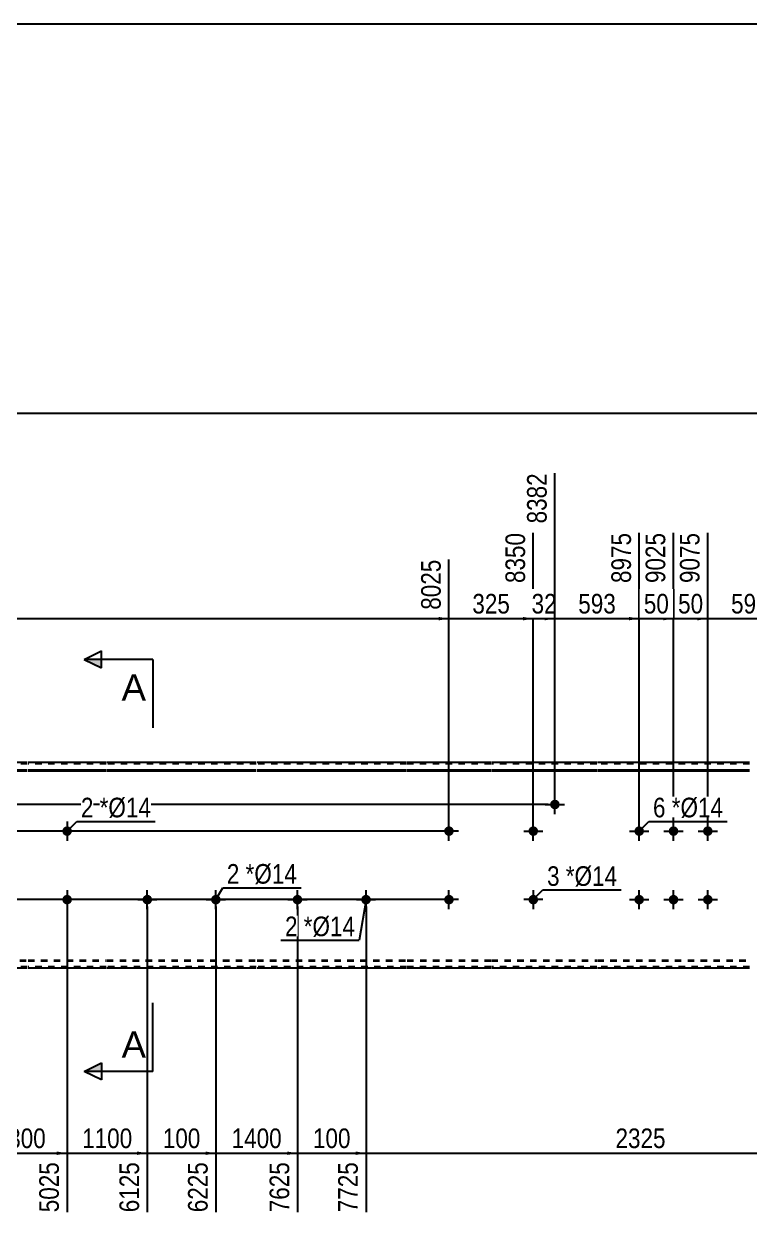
# Model space of a CAD drawing. Header units: millimetres. Extents: x -71 to 331, y -154 to 123.
# Drawn here: x 139.3 to 245.2, y -53 to 122.8 of the extents above; entities that cross this region are included whole.
import ezdxf

# ---------------------------------------------------------------- set-up
doc = ezdxf.new("R2010")
doc.units = ezdxf.units.MM
doc.linetypes.add('DXK_LINE_DOT1', pattern=[1.8814, 0.9407, -0.9407])
doc.styles.add('Arial', font='ARIAL.TTF', dxfattribs={"height": 0.2})
doc.styles.add('Arial Narrow', font='ARIALN.TTF', dxfattribs={"height": 0.2})

# ---------------------------------------------------------------- blocks, each defined once
blk = doc.blocks.new('Unknown-629086074-2209')
at = {"color": 5, "linetype": 'Continuous'}
blk.add_line((331.25, 122.75), (-68.75, 122.75), dxfattribs=at)
blk = doc.blocks.new('Part-629086074-1218 - 1203')
at = {"color": 2, "linetype": 'Continuous'}
for p, q in [((139.78, 15), (117.98, 15)), ((151.28, 15), (139.88, 15)), ((173.18, 15), (151.38, 15)), ((195.08, 15), (173.28, 15)), ((207.38, 15), (195.18, 15)), ((222.83, 15), (207.48, 15)), ((245.12, 15), (222.93, 15)), ((117.98, 13.94), (139.78, 13.94)), ((117.98, 13.81), (139.78, 13.81)), ((139.88, 13.94), (151.28, 13.94)), ((139.88, 13.81), (151.28, 13.81)), ((151.38, 13.94), (173.18, 13.94)), ((151.38, 13.81), (173.18, 13.81)), ((173.28, 13.94), (195.08, 13.94)), ((173.28, 13.81), (195.08, 13.81)), ((195.18, 13.94), (207.38, 13.94)), ((195.18, 13.81), (207.38, 13.81)), ((207.48, 13.94), (222.83, 13.94)), ((207.48, 13.81), (222.83, 13.81)), ((222.93, 13.94), (245.12, 13.94)), ((222.93, 13.81), (245.12, 13.81)), ((139.78, -15), (117.98, -15)), ((151.28, -15), (139.88, -15)), ((173.18, -15), (151.38, -15)), ((195.08, -15), (173.28, -15)), ((207.38, -15), (195.18, -15)), ((222.83, -15), (207.48, -15)), ((245.12, -15), (222.93, -15))]:
    blk.add_line(p, q, dxfattribs=at)
at = {"color": 7, "linetype": 'DXK_LINE_DOT1'}
for p, q in [((139.78, 14.82), (117.98, 14.82)), ((151.28, 14.82), (139.88, 14.82)), ((173.18, 14.82), (151.38, 14.82)), ((195.08, 14.82), (173.28, 14.82)), ((207.38, 14.82), (195.18, 14.82)), ((222.83, 14.82), (207.48, 14.82)), ((245.12, 14.82), (222.93, 14.82)), ((117.98, -13.81), (139.78, -13.81)), ((117.98, -13.94), (139.78, -13.94)), ((139.88, -13.81), (151.28, -13.81)), ((139.88, -13.94), (151.28, -13.94)), ((151.38, -13.81), (173.18, -13.81)), ((151.38, -13.94), (173.18, -13.94)), ((173.28, -13.81), (195.08, -13.81)), ((173.28, -13.94), (195.08, -13.94)), ((195.18, -13.81), (207.38, -13.81)), ((195.18, -13.94), (207.38, -13.94)), ((207.48, -13.81), (222.83, -13.81)), ((207.48, -13.94), (222.83, -13.94)), ((222.93, -13.81), (245.12, -13.81)), ((222.93, -13.94), (245.12, -13.94)), ((139.78, -14.82), (117.98, -14.82)), ((151.28, -14.82), (139.88, -14.82)), ((173.18, -14.82), (151.38, -14.82)), ((195.08, -14.82), (173.28, -14.82)), ((207.38, -14.82), (195.18, -14.82)), ((222.83, -14.82), (207.48, -14.82)), ((245.12, -14.82), (222.93, -14.82))]:
    blk.add_line(p, q, dxfattribs=at)
blk = doc.blocks.new('Bolt-629086074-1224 - 1203')
at = {"linetype": 'Continuous'}
for points in [[(228.33, 5, -1), (229.73, 5, -1)], [(233.33, 5, -1), (234.73, 5, -1)], [(238.33, 5, -1), (239.73, 5, -1)], [(228.33, -5, -1), (229.73, -5, -1)], [(233.33, -5, -1), (234.73, -5, -1)], [(238.33, -5, -1), (239.73, -5, -1)]]:
    blk.add_hatch(color=3, dxfattribs=at).paths.add_polyline_path(points)
at = {"color": 3, "linetype": 'Continuous'}
for p, q in [((229.03, 3.6), (229.03, 6.4)), ((234.03, 3.6), (234.03, 6.4)), ((239.03, 3.6), (239.03, 6.4)), ((227.63, 5), (230.43, 5)), ((232.63, 5), (235.43, 5)), ((237.63, 5), (240.43, 5)), ((227.63, -5), (230.43, -5)), ((229.03, -6.4), (229.03, -3.6)), ((232.63, -5), (235.43, -5)), ((234.03, -6.4), (234.03, -3.6)), ((237.63, -5), (240.43, -5)), ((239.03, -6.4), (239.03, -3.6))]:
    blk.add_line(p, q, dxfattribs=at)
blk = doc.blocks.new('Bolt-629086074-1225 - 1203')
at = {"linetype": 'Continuous'}
blk.add_hatch(color=3, dxfattribs=at).paths.add_polyline_path([(216.03, 8.88, -1), (217.43, 8.88, -1)])
at = {"color": 3, "linetype": 'Continuous'}
for p, q in [((215.33, 8.88), (218.13, 8.88)), ((216.73, 7.48), (216.73, 10.28))]:
    blk.add_line(p, q, dxfattribs=at)
blk = doc.blocks.new('Bolt-629086074-1227 - 1203')
at = {"linetype": 'Continuous'}
blk.add_hatch(color=3, dxfattribs=at).paths.add_polyline_path([(214.28, -5, -1), (212.88, -5, -1)])
at = {"color": 3, "linetype": 'Continuous'}
for p, q in [((214.98, -5), (212.18, -5)), ((213.58, -3.6), (213.58, -6.4))]:
    blk.add_line(p, q, dxfattribs=at)
blk = doc.blocks.new('Bolt-629086074-1228 - 1203')
at = {"linetype": 'Continuous'}
blk.add_hatch(color=3, dxfattribs=at).paths.add_polyline_path([(212.88, 5, -1), (214.28, 5, -1)])
at = {"color": 3, "linetype": 'Continuous'}
for p, q in [((213.58, 3.6), (213.58, 6.4)), ((212.18, 5), (214.98, 5))]:
    blk.add_line(p, q, dxfattribs=at)
blk = doc.blocks.new('Bolt-629086074-1229 - 1203')
at = {"linetype": 'Continuous'}
for points in [[(146.28, 5, -1), (144.88, 5, -1)], [(146.28, -5, -1), (144.88, -5, -1)]]:
    blk.add_hatch(color=3, dxfattribs=at).paths.add_polyline_path(points)
at = {"color": 3, "linetype": 'Continuous'}
for p, q in [((145.58, 6.4), (145.58, 3.6)), ((146.98, 5), (144.18, 5)), ((146.98, -5), (144.18, -5)), ((145.58, -3.6), (145.58, -6.4))]:
    blk.add_line(p, q, dxfattribs=at)
blk = doc.blocks.new('Bolt-629086074-1230 - 1203')
at = {"linetype": 'Continuous'}
for points in [[(179.18, -4.3, -1), (179.18, -5.7, -1)], [(189.18, -4.3, -1), (189.18, -5.7, -1)]]:
    blk.add_hatch(color=3, dxfattribs=at).paths.add_polyline_path(points)
at = {"color": 3, "linetype": 'Continuous'}
for p, q in [((177.78, -5), (180.58, -5)), ((179.18, -6.4), (179.18, -3.6)), ((187.78, -5), (190.58, -5)), ((189.18, -6.4), (189.18, -3.6))]:
    blk.add_line(p, q, dxfattribs=at)
blk = doc.blocks.new('Bolt-629086074-1231 - 1203')
at = {"linetype": 'Continuous'}
for points in [[(157.28, -4.3, -1), (157.28, -5.7, -1)], [(167.28, -4.3, -1), (167.28, -5.7, -1)]]:
    blk.add_hatch(color=3, dxfattribs=at).paths.add_polyline_path(points)
at = {"color": 3, "linetype": 'Continuous'}
for p, q in [((155.88, -5), (158.68, -5)), ((157.28, -6.4), (157.28, -3.6)), ((165.88, -5), (168.68, -5)), ((167.28, -6.4), (167.28, -3.6))]:
    blk.add_line(p, q, dxfattribs=at)
blk = doc.blocks.new('Bolt-629086074-1236 - 1203')
at = {"linetype": 'Continuous'}
for points in [[(200.58, 5, -1), (201.98, 5, -1)], [(266.07, 5, -1), (267.47, 5, -1)]]:
    blk.add_hatch(color=3, dxfattribs=at).paths.add_polyline_path(points)
at = {"color": 3, "linetype": 'Continuous'}
for p, q in [((201.28, 3.6), (201.28, 6.4)), ((266.77, 3.6), (266.77, 6.4)), ((202.68, 5), (199.88, 5)), ((268.17, 5), (265.37, 5))]:
    blk.add_line(p, q, dxfattribs=at)
blk = doc.blocks.new('Bolt-629086074-1237 - 1203')
at = {"linetype": 'Continuous'}
for points in [[(200.58, -5, -1), (201.98, -5, -1)], [(266.07, -5, -1), (267.47, -5, -1)]]:
    blk.add_hatch(color=3, dxfattribs=at).paths.add_polyline_path(points)
at = {"color": 3, "linetype": 'Continuous'}
for p, q in [((202.68, -5), (199.88, -5)), ((201.28, -6.4), (201.28, -3.6)), ((268.17, -5), (265.37, -5)), ((266.77, -6.4), (266.77, -3.6))]:
    blk.add_line(p, q, dxfattribs=at)
blk = doc.blocks.new('StraightDimension-629086074-1297 - 1203')
at = {"linetype": 'Continuous'}
blk.add_hatch(color=7, dxfattribs=at).paths.add_polyline_path([(237.53, 36.25), (239.03, 36), (237.53, 35.75)])
at = {"color": 7, "linetype": 'Continuous'}
for p, q in [((234.03, 6), (234.03, 48.51)), ((239.03, 6), (239.03, 48.51)), ((234.03, 36), (239.03, 36))]:
    blk.add_line(p, q, dxfattribs=at)
at = {"color": 0}
blk.add_wipeout([(238.95, 36.15), (238.95, 40.35), (234.1, 40.35), (234.1, 36.15)], dxfattribs=at)
at = {"color": 3, "style": 'Arial Narrow'}
blk.add_text('50', height=2.863, dxfattribs=at).set_placement((234.7, 36.75))
at = {"color": 0, "linetype": 'Continuous'}
blk.add_wipeout([(238.43, 49.11), (234.23, 49.11), (234.23, 40.6), (238.43, 40.6)], dxfattribs=at)
at = {"color": 3, "linetype": 'Continuous', "style": 'Arial Narrow'}
blk.add_text('9075', height=2.863, rotation=90.0002, dxfattribs=at).set_placement((237.83, 41.2))
blk = doc.blocks.new('StraightDimension-629086074-1301 - 1203')
at = {"linetype": 'Continuous'}
blk.add_hatch(color=7, dxfattribs=at).paths.add_polyline_path([(212.08, 36.25), (213.58, 36), (212.08, 35.75)])
at = {"color": 7, "linetype": 'Continuous'}
for p, q in [((213.58, 6), (213.58, 48.51)), ((201.28, 6), (201.28, 44.61)), ((201.28, 36), (213.58, 36))]:
    blk.add_line(p, q, dxfattribs=at)
at = {"color": 0}
blk.add_wipeout([(210.77, 36.15), (210.77, 40.35), (204.09, 40.35), (204.09, 36.15)], dxfattribs=at)
at = {"color": 3, "style": 'Arial Narrow'}
blk.add_text('325', height=2.863, dxfattribs=at).set_placement((204.69, 36.75))
at = {"color": 0, "linetype": 'Continuous'}
blk.add_wipeout([(212.98, 49.11), (208.78, 49.11), (208.78, 40.6), (212.98, 40.6)], dxfattribs=at)
at = {"color": 3, "linetype": 'Continuous', "style": 'Arial Narrow'}
blk.add_text('8350', height=2.863, rotation=90.0002, dxfattribs=at).set_placement((212.38, 41.2))
blk = doc.blocks.new('StraightDimension-629086074-1300 - 1203')
at = {"linetype": 'Continuous'}
blk.add_hatch(color=7, dxfattribs=at).paths.add_polyline_path([(215.23, 36.25), (216.73, 36), (215.23, 35.75)])
at = {"color": 7, "linetype": 'Continuous'}
for p, q in [((216.73, 9.88), (216.73, 57.21)), ((213.58, 6), (213.58, 48.51)), ((213.58, 36), (216.73, 36))]:
    blk.add_line(p, q, dxfattribs=at)
at = {"color": 0, "linetype": 'Continuous'}
blk.add_wipeout([(216.13, 57.81), (211.93, 57.81), (211.93, 49.3), (216.13, 49.3)], dxfattribs=at)
at = {"color": 0}
blk.add_wipeout([(217.58, 36.15), (217.58, 40.35), (212.73, 40.35), (212.73, 36.15)], dxfattribs=at)
at = {"color": 3, "linetype": 'Continuous', "style": 'Arial Narrow'}
blk.add_text('8382', height=2.863, rotation=90.0002, dxfattribs=at).set_placement((215.53, 49.9))
at = {"color": 3, "style": 'Arial Narrow'}
blk.add_text('32', height=2.863, dxfattribs=at).set_placement((213.33, 36.75))
blk = doc.blocks.new('StraightDimension-629086074-1299 - 1203')
at = {"linetype": 'Continuous'}
blk.add_hatch(color=7, dxfattribs=at).paths.add_polyline_path([(227.53, 36.25), (229.03, 36), (227.53, 35.75)])
at = {"color": 7, "linetype": 'Continuous'}
for p, q in [((216.73, 9.88), (216.73, 57.21)), ((229.03, 6), (229.03, 48.51)), ((216.73, 36), (229.03, 36))]:
    blk.add_line(p, q, dxfattribs=at)
at = {"color": 0}
blk.add_wipeout([(226.22, 36.15), (226.22, 40.35), (219.54, 40.35), (219.54, 36.15)], dxfattribs=at)
at = {"color": 3, "style": 'Arial Narrow'}
blk.add_text('593', height=2.863, dxfattribs=at).set_placement((220.14, 36.75))
at = {"color": 0, "linetype": 'Continuous'}
blk.add_wipeout([(228.43, 49.11), (224.23, 49.11), (224.23, 40.6), (228.43, 40.6)], dxfattribs=at)
at = {"color": 3, "linetype": 'Continuous', "style": 'Arial Narrow'}
blk.add_text('8975', height=2.863, rotation=90.0002, dxfattribs=at).set_placement((227.83, 41.2))
blk = doc.blocks.new('StraightDimension-629086074-1298 - 1203')
at = {"linetype": 'Continuous'}
blk.add_hatch(color=7, dxfattribs=at).paths.add_polyline_path([(232.53, 36.25), (234.03, 36), (232.53, 35.75)])
at = {"color": 7, "linetype": 'Continuous'}
for p, q in [((229.03, 6), (229.03, 48.51)), ((234.03, 6), (234.03, 48.51)), ((229.03, 36), (234.03, 36))]:
    blk.add_line(p, q, dxfattribs=at)
at = {"color": 0}
blk.add_wipeout([(233.95, 36.15), (233.95, 40.35), (229.1, 40.35), (229.1, 36.15)], dxfattribs=at)
at = {"color": 3, "style": 'Arial Narrow'}
blk.add_text('50', height=2.863, dxfattribs=at).set_placement((229.7, 36.75))
at = {"color": 0, "linetype": 'Continuous'}
blk.add_wipeout([(233.43, 49.11), (229.23, 49.11), (229.23, 40.6), (233.43, 40.6)], dxfattribs=at)
at = {"color": 3, "linetype": 'Continuous', "style": 'Arial Narrow'}
blk.add_text('9025', height=2.863, rotation=90.0002, dxfattribs=at).set_placement((232.83, 41.2))
blk = doc.blocks.new('StraightDimension-629086074-1386 - 1203')
at = {"linetype": 'Continuous'}
blk.add_hatch(color=7, dxfattribs=at).paths.add_polyline_path([(267.77, -41.75), (269.27, -42), (267.77, -42.25)])
at = {"color": 7, "linetype": 'Continuous'}
for p, q in [((189.18, -6), (189.18, -50.61)), ((269.27, -16), (269.27, -52.44)), ((189.18, -42), (269.27, -42))]:
    blk.add_line(p, q, dxfattribs=at)
at = {"color": 0}
blk.add_wipeout([(233.48, -41.85), (233.48, -37.65), (224.97, -37.65), (224.97, -41.85)], dxfattribs=at)
at = {"color": 0, "linetype": 'Continuous'}
blk.add_wipeout([(268.67, -42.7), (264.47, -42.7), (264.47, -53.04), (268.67, -53.04)], dxfattribs=at)
at = {"color": 3, "style": 'Arial Narrow'}
blk.add_text('2325', height=2.863, dxfattribs=at).set_placement((225.57, -41.25))
at = {"color": 3, "linetype": 'Continuous', "style": 'Arial Narrow'}
blk.add_text('10050', height=2.863, rotation=90.0002, dxfattribs=at).set_placement((268.07, -52.44))
blk = doc.blocks.new('StraightDimension-629086074-1296 - 1203')
at = {"linetype": 'Continuous'}
blk.add_hatch(color=7, dxfattribs=at).paths.add_polyline_path([(249.82, 36.25), (251.32, 36), (249.82, 35.75)])
at = {"color": 7, "linetype": 'Continuous'}
for p, q in [((239.03, 6), (239.03, 48.51)), ((251.32, 9.88), (251.32, 48.51)), ((239.03, 36), (251.32, 36))]:
    blk.add_line(p, q, dxfattribs=at)
at = {"color": 0}
blk.add_wipeout([(248.51, 36.15), (248.51, 40.35), (241.83, 40.35), (241.83, 36.15)], dxfattribs=at)
at = {"color": 3, "style": 'Arial Narrow'}
blk.add_text('593', height=2.863, dxfattribs=at).set_placement((242.43, 36.75))
at = {"color": 0, "linetype": 'Continuous'}
blk.add_wipeout([(250.72, 49.11), (246.52, 49.11), (246.52, 40.6), (250.72, 40.6)], dxfattribs=at)
at = {"color": 3, "linetype": 'Continuous', "style": 'Arial Narrow'}
blk.add_text('9668', height=2.863, rotation=90.0002, dxfattribs=at).set_placement((250.12, 41.2))
blk = doc.blocks.new('StraightDimension-629086074-1302 - 1203')
at = {"linetype": 'Continuous'}
blk.add_hatch(color=7, dxfattribs=at).paths.add_polyline_path([(199.78, 36.25), (201.28, 36), (199.78, 35.75)])
at = {"color": 7, "linetype": 'Continuous'}
for p, q in [((67.99, 6), (67.99, 48.51)), ((201.28, 6), (201.28, 44.61)), ((67.99, 36), (201.28, 36))]:
    blk.add_line(p, q, dxfattribs=at)
at = {"color": 0, "linetype": 'Continuous'}
blk.add_wipeout([(200.68, 45.21), (196.48, 45.21), (196.48, 36.7), (200.68, 36.7)], dxfattribs=at)
at = {"color": 0}
blk.add_wipeout([(138.89, 36.15), (138.89, 40.35), (130.38, 40.35), (130.38, 36.15)], dxfattribs=at)
at = {"color": 3, "linetype": 'Continuous', "style": 'Arial Narrow'}
blk.add_text('8025', height=2.863, rotation=90.0002, dxfattribs=at).set_placement((200.08, 37.3))
at = {"color": 3, "style": 'Arial Narrow'}
blk.add_text('6000', height=2.863, dxfattribs=at).set_placement((130.98, 36.75))
blk = doc.blocks.new('StraightDimension-629086074-1387 - 1203')
at = {"linetype": 'Continuous'}
blk.add_hatch(color=7, dxfattribs=at).paths.add_polyline_path([(187.68, -41.75), (189.18, -42), (187.68, -42.25)])
at = {"color": 7, "linetype": 'Continuous'}
for p, q in [((179.18, -6), (179.18, -50.61)), ((189.18, -6), (189.18, -50.61)), ((179.18, -42), (189.18, -42))]:
    blk.add_line(p, q, dxfattribs=at)
at = {"color": 0}
blk.add_wipeout([(187.53, -41.85), (187.53, -37.65), (180.84, -37.65), (180.84, -41.85)], dxfattribs=at)
at = {"color": 3, "style": 'Arial Narrow'}
blk.add_text('100', height=2.863, dxfattribs=at).set_placement((181.44, -41.25))
at = {"color": 0, "linetype": 'Continuous'}
blk.add_wipeout([(188.58, -42.7), (184.38, -42.7), (184.38, -51.21), (188.58, -51.21)], dxfattribs=at)
at = {"color": 3, "linetype": 'Continuous', "style": 'Arial Narrow'}
blk.add_text('7725', height=2.863, rotation=90.0002, dxfattribs=at).set_placement((187.98, -50.61))
blk = doc.blocks.new('StraightDimension-629086074-1388 - 1203')
at = {"linetype": 'Continuous'}
blk.add_hatch(color=7, dxfattribs=at).paths.add_polyline_path([(177.68, -41.75), (179.18, -42), (177.68, -42.25)])
at = {"color": 7, "linetype": 'Continuous'}
for p, q in [((167.28, -6), (167.28, -50.61)), ((179.18, -6), (179.18, -50.61)), ((167.28, -42), (179.18, -42))]:
    blk.add_line(p, q, dxfattribs=at)
at = {"color": 0}
blk.add_wipeout([(177.49, -41.85), (177.49, -37.65), (168.98, -37.65), (168.98, -41.85)], dxfattribs=at)
at = {"color": 3, "style": 'Arial Narrow'}
blk.add_text('1400', height=2.863, dxfattribs=at).set_placement((169.58, -41.25))
at = {"color": 0, "linetype": 'Continuous'}
blk.add_wipeout([(178.58, -42.7), (174.38, -42.7), (174.38, -51.21), (178.58, -51.21)], dxfattribs=at)
at = {"color": 3, "linetype": 'Continuous', "style": 'Arial Narrow'}
blk.add_text('7625', height=2.863, rotation=90.0002, dxfattribs=at).set_placement((177.98, -50.61))
blk = doc.blocks.new('StraightDimension-629086074-1389 - 1203')
at = {"linetype": 'Continuous'}
blk.add_hatch(color=7, dxfattribs=at).paths.add_polyline_path([(165.78, -41.75), (167.28, -42), (165.78, -42.25)])
at = {"color": 7, "linetype": 'Continuous'}
for p, q in [((157.28, -6), (157.28, -50.61)), ((167.28, -6), (167.28, -50.61)), ((157.28, -42), (167.28, -42))]:
    blk.add_line(p, q, dxfattribs=at)
at = {"color": 0}
blk.add_wipeout([(165.63, -41.85), (165.63, -37.65), (158.94, -37.65), (158.94, -41.85)], dxfattribs=at)
at = {"color": 3, "style": 'Arial Narrow'}
blk.add_text('100', height=2.863, dxfattribs=at).set_placement((159.54, -41.25))
at = {"color": 0, "linetype": 'Continuous'}
blk.add_wipeout([(166.68, -42.7), (162.48, -42.7), (162.48, -51.21), (166.68, -51.21)], dxfattribs=at)
at = {"color": 3, "linetype": 'Continuous', "style": 'Arial Narrow'}
blk.add_text('6225', height=2.863, rotation=90.0002, dxfattribs=at).set_placement((166.08, -50.61))
blk = doc.blocks.new('StraightDimension-629086074-1390 - 1203')
at = {"linetype": 'Continuous'}
blk.add_hatch(color=7, dxfattribs=at).paths.add_polyline_path([(155.78, -41.75), (157.28, -42), (155.78, -42.25)])
at = {"color": 7, "linetype": 'Continuous'}
for p, q in [((145.58, -6), (145.58, -50.61)), ((157.28, -6), (157.28, -50.61)), ((145.58, -42), (157.28, -42))]:
    blk.add_line(p, q, dxfattribs=at)
at = {"color": 0}
blk.add_wipeout([(155.69, -41.85), (155.69, -37.65), (147.18, -37.65), (147.18, -41.85)], dxfattribs=at)
at = {"color": 3, "style": 'Arial Narrow'}
blk.add_text('1100', height=2.863, dxfattribs=at).set_placement((147.78, -41.25))
at = {"color": 0, "linetype": 'Continuous'}
blk.add_wipeout([(156.68, -42.7), (152.48, -42.7), (152.48, -51.21), (156.68, -51.21)], dxfattribs=at)
at = {"color": 3, "linetype": 'Continuous', "style": 'Arial Narrow'}
blk.add_text('6125', height=2.863, rotation=90.0002, dxfattribs=at).set_placement((156.08, -50.61))
blk = doc.blocks.new('StraightDimension-629086074-1391 - 1203')
at = {"linetype": 'Continuous'}
blk.add_hatch(color=7, dxfattribs=at).paths.add_polyline_path([(144.08, -41.75), (145.58, -42), (144.08, -42.25)])
at = {"color": 7, "linetype": 'Continuous'}
for p, q in [((133.88, -6), (133.88, -50.61)), ((145.58, -6), (145.58, -50.61)), ((133.88, -42), (145.58, -42))]:
    blk.add_line(p, q, dxfattribs=at)
at = {"color": 0}
blk.add_wipeout([(143.08, -41.85), (143.08, -37.65), (136.39, -37.65), (136.39, -41.85)], dxfattribs=at)
at = {"color": 3, "style": 'Arial Narrow'}
blk.add_text('300', height=2.863, dxfattribs=at).set_placement((136.99, -41.25))
at = {"color": 0, "linetype": 'Continuous'}
blk.add_wipeout([(144.98, -42.7), (140.78, -42.7), (140.78, -51.21), (144.98, -51.21)], dxfattribs=at)
at = {"color": 3, "linetype": 'Continuous', "style": 'Arial Narrow'}
blk.add_text('5025', height=2.863, rotation=90.0002, dxfattribs=at).set_placement((144.38, -50.61))
blk = doc.blocks.new('StraightDimension-629086074-1434 - 1203')
at = {"color": 7, "linetype": 'Continuous'}
blk.add_line((215.73, 8.88), (-14.25, 8.88), dxfattribs=at)
blk = doc.blocks.new('StraightDimension-629086074-1435 - 1203')
at = {"color": 7, "linetype": 'Continuous'}
for p, q in [((215.73, 8.88), (-14.25, 8.88)), ((200.28, 5), (-14.25, 5))]:
    blk.add_line(p, q, dxfattribs=at)
blk = doc.blocks.new('StraightDimension-629086074-1436 - 1203')
at = {"color": 7, "linetype": 'Continuous'}
for p, q in [((200.28, 5), (-14.25, 5)), ((200.28, -5), (-14.25, -5))]:
    blk.add_line(p, q, dxfattribs=at)
blk = doc.blocks.new('StraightDimension-629086074-1437 - 1203')
at = {"color": 7, "linetype": 'Continuous'}
blk.add_line((200.28, -5), (-14.25, -5), dxfattribs=at)
blk = doc.blocks.new('StraightDimension-629086074-1478 - 1203')
at = {"color": 7, "linetype": 'Continuous'}
blk.add_line((0, 66), (269.27, 66), dxfattribs=at)
at = {"color": 0}
blk.add_wipeout([(139.81, 66.15), (139.81, 70.35), (129.46, 70.35), (129.46, 66.15)], dxfattribs=at)
blk = doc.blocks.new('SectionMark-629086074-1291 - 1203')
at = {"linetype": 'Continuous'}
for points in [[(150.58, 30.05), (150.58, 28.8), (148.08, 30.05)], [(150.58, -28.8), (150.58, -30.05), (148.08, -30.05)]]:
    blk.add_hatch(color=30, dxfattribs=at).paths.add_polyline_path(points)
at = {"color": 30, "linetype": 'Continuous'}
for p, q in [((148.08, 30.05), (150.58, 31.3)), ((158.08, 30.05), (148.08, 30.05)), ((148.08, 30.05), (150.58, 28.8)), ((150.58, 28.8), (150.58, 31.3)), ((158.08, 30.05), (158.08, 20.05)), ((158.08, -30.05), (158.08, -20.05)), ((148.08, -30.05), (150.58, -28.8)), ((150.58, -28.8), (150.58, -31.3)), ((158.08, -30.05), (148.08, -30.05)), ((150.58, -31.3), (148.08, -30.05))]:
    blk.add_line(p, q, dxfattribs=at)
at = {"color": 0, "linetype": 'Continuous'}
for points in [[(157.08, 24.05), (157.08, 28.05), (153.53, 28.05), (153.53, 24.05)], [(157.08, -28.05), (157.08, -24.05), (153.53, -24.05), (153.53, -28.05)]]:
    blk.add_wipeout(points, dxfattribs=at)
at = {"color": 96, "linetype": 'Continuous', "style": 'Arial'}
for p in [(153.53, 24.05), (153.53, -28.05)]:
    blk.add_text('A', height=3.82, dxfattribs=at).set_placement(p)
blk = doc.blocks.new('MarkSet-629086074-1507 - 1203')
at = {"color": 0}
for points in [[(217.42, -2.99), (217.42, 0.01), (215.59, 0.01), (215.59, -2.99)], [(219.6, -2.99), (219.6, 0.01), (218.32, 0.01), (218.32, -2.99)]]:
    blk.add_wipeout(points, dxfattribs=at)
for points in [[(217.42, -2.99), (217.42, 0.01), (215.59, 0.01), (215.59, -2.99)], [(219.6, -2.99), (219.6, 0.01), (218.32, 0.01), (218.32, -2.99)]]:
    blk.add_wipeout(points, dxfattribs=at)
at = {"color": 7, "linetype": 'Continuous'}
blk.add_line((213.58, -5), (214.99, -3.59), dxfattribs=at)
at = {"color": 3, "style": 'Arial Narrow'}
blk.add_text('3', height=2.86, dxfattribs=at).set_placement((215.59, -2.99))
at = {"color": 0}
blk.add_wipeout([(225.81, -2.99), (225.81, 0.01), (219.6, 0.01), (219.6, -2.99)], dxfattribs=at)
blk.add_wipeout([(225.81, -2.99), (225.81, 0.01), (219.6, 0.01), (219.6, -2.99)], dxfattribs=at)
at = {"color": 7, "linetype": 'Continuous'}
blk.add_line((214.99, -3.59), (226.41, -3.59), dxfattribs=at)
at = {"color": 3, "style": 'Arial Narrow'}
for s, height, p in [('*', 2.86, (218.32, -2.99)), ('Ø14', 2.863, (219.6, -2.99))]:
    blk.add_text(s, height=height, dxfattribs=at).set_placement(p)
blk = doc.blocks.new('Mark-629086074-1529 - 1203')
at = {"color": 0}
for points in [[(232.87, 7.01), (232.87, 10.01), (231.04, 10.01), (231.04, 7.01)], [(235.05, 7.01), (235.05, 10.01), (233.77, 10.01), (233.77, 7.01)]]:
    blk.add_wipeout(points, dxfattribs=at)
for points in [[(232.87, 7.01), (232.87, 10.01), (231.04, 10.01), (231.04, 7.01)], [(235.05, 7.01), (235.05, 10.01), (233.77, 10.01), (233.77, 7.01)]]:
    blk.add_wipeout(points, dxfattribs=at)
at = {"color": 7, "linetype": 'Continuous'}
blk.add_line((229.03, 5), (230.44, 6.41), dxfattribs=at)
at = {"color": 3, "style": 'Arial Narrow'}
blk.add_text('6', height=2.86, dxfattribs=at).set_placement((231.04, 7.01))
at = {"color": 0}
blk.add_wipeout([(241.26, 7.01), (241.26, 10.01), (235.05, 10.01), (235.05, 7.01)], dxfattribs=at)
blk.add_wipeout([(241.26, 7.01), (241.26, 10.01), (235.05, 10.01), (235.05, 7.01)], dxfattribs=at)
at = {"color": 7, "linetype": 'Continuous'}
blk.add_line((230.44, 6.41), (241.86, 6.41), dxfattribs=at)
at = {"color": 3, "style": 'Arial Narrow'}
for s, height, p in [('*', 2.86, (233.77, 7.01)), ('Ø14', 2.863, (235.05, 7.01))]:
    blk.add_text(s, height=height, dxfattribs=at).set_placement(p)
blk = doc.blocks.new('Mark-629086074-1530 - 1203')
at = {"color": 0}
for points in [[(149.43, 7.01), (149.43, 10.01), (147.6, 10.01), (147.6, 7.01)], [(151.6, 7.01), (151.6, 10.01), (150.33, 10.01), (150.33, 7.01)]]:
    blk.add_wipeout(points, dxfattribs=at)
for points in [[(149.43, 7.01), (149.43, 10.01), (147.6, 10.01), (147.6, 7.01)], [(151.6, 7.01), (151.6, 10.01), (150.33, 10.01), (150.33, 7.01)]]:
    blk.add_wipeout(points, dxfattribs=at)
at = {"color": 7, "linetype": 'Continuous'}
blk.add_line((145.58, 5), (147, 6.41), dxfattribs=at)
at = {"color": 3, "style": 'Arial Narrow'}
blk.add_text('2', height=2.86, dxfattribs=at).set_placement((147.6, 7.01))
at = {"color": 0}
blk.add_wipeout([(157.82, 7.01), (157.82, 10.01), (151.6, 10.01), (151.6, 7.01)], dxfattribs=at)
blk.add_wipeout([(157.82, 7.01), (157.82, 10.01), (151.6, 10.01), (151.6, 7.01)], dxfattribs=at)
at = {"color": 7, "linetype": 'Continuous'}
blk.add_line((147, 6.41), (158.42, 6.41), dxfattribs=at)
at = {"color": 3, "style": 'Arial Narrow'}
for s, height, p in [('*', 2.86, (150.33, 7.01)), ('Ø14', 2.863, (151.6, 7.01))]:
    blk.add_text(s, height=height, dxfattribs=at).set_placement(p)
blk = doc.blocks.new('Mark-629086074-1531 - 1203')
at = {"color": 0}
for points in [[(179.19, -10.33), (179.19, -7.33), (177.37, -7.33), (177.37, -10.33)], [(181.37, -10.33), (181.37, -7.33), (180.09, -7.33), (180.09, -10.33)]]:
    blk.add_wipeout(points, dxfattribs=at)
for points in [[(179.19, -10.33), (179.19, -7.33), (177.37, -7.33), (177.37, -10.33)], [(181.37, -10.33), (181.37, -7.33), (180.09, -7.33), (180.09, -10.33)]]:
    blk.add_wipeout(points, dxfattribs=at)
at = {"color": 3, "style": 'Arial Narrow'}
blk.add_text('2', height=2.86, dxfattribs=at).set_placement((177.37, -10.33))
at = {"color": 0}
blk.add_wipeout([(187.58, -10.33), (187.58, -7.33), (181.37, -7.33), (181.37, -10.33)], dxfattribs=at)
blk.add_wipeout([(187.58, -10.33), (187.58, -7.33), (181.37, -7.33), (181.37, -10.33)], dxfattribs=at)
at = {"color": 7, "linetype": 'Continuous'}
for p in [(189.18, -5), (176.77, -10.93)]:
    blk.add_line(p, (188.18, -10.93), dxfattribs=at)
at = {"color": 3, "style": 'Arial Narrow'}
for s, height, p in [('*', 2.86, (180.09, -10.33)), ('Ø14', 2.863, (181.37, -10.33))]:
    blk.add_text(s, height=height, dxfattribs=at).set_placement(p)
blk = doc.blocks.new('Mark-629086074-1532 - 1203')
at = {"color": 0}
for points in [[(170.71, -2.67), (170.71, 0.33), (168.88, 0.33), (168.88, -2.67)], [(172.89, -2.67), (172.89, 0.33), (171.61, 0.33), (171.61, -2.67)]]:
    blk.add_wipeout(points, dxfattribs=at)
for points in [[(170.71, -2.67), (170.71, 0.33), (168.88, 0.33), (168.88, -2.67)], [(172.89, -2.67), (172.89, 0.33), (171.61, 0.33), (171.61, -2.67)]]:
    blk.add_wipeout(points, dxfattribs=at)
at = {"color": 7, "linetype": 'Continuous'}
blk.add_line((167.28, -5), (168.28, -3.27), dxfattribs=at)
at = {"color": 3, "style": 'Arial Narrow'}
blk.add_text('2', height=2.86, dxfattribs=at).set_placement((168.88, -2.67))
at = {"color": 0}
blk.add_wipeout([(179.1, -2.67), (179.1, 0.33), (172.89, 0.33), (172.89, -2.67)], dxfattribs=at)
blk.add_wipeout([(179.1, -2.67), (179.1, 0.33), (172.89, 0.33), (172.89, -2.67)], dxfattribs=at)
at = {"color": 7, "linetype": 'Continuous'}
blk.add_line((168.28, -3.27), (179.7, -3.27), dxfattribs=at)
at = {"color": 3, "style": 'Arial Narrow'}
for s, height, p in [('*', 2.86, (171.61, -2.67)), ('Ø14', 2.863, (172.89, -2.67))]:
    blk.add_text(s, height=height, dxfattribs=at).set_placement(p)

msp = doc.modelspace()

# ---------------------------------------------------------------- block references
for name in ['Unknown-629086074-2209', 'Part-629086074-1218 - 1203', 'Bolt-629086074-1225 - 1203', 'Bolt-629086074-1229 - 1203', 'Bolt-629086074-1236 - 1203', 'Bolt-629086074-1228 - 1203', 'Bolt-629086074-1224 - 1203', 'Bolt-629086074-1231 - 1203', 'Bolt-629086074-1230 - 1203', 'Bolt-629086074-1237 - 1203', 'Bolt-629086074-1227 - 1203']:
    msp.add_blockref(name, (0, 0))

# ---------------------------------------------------------------- next in the draw order: block references
for name in ['StraightDimension-629086074-1301 - 1203', 'StraightDimension-629086074-1297 - 1203', 'MarkSet-629086074-1507 - 1203', 'StraightDimension-629086074-1386 - 1203']:
    msp.add_blockref(name, (0, 0))

# ---------------------------------------------------------------- next in the draw order: block references
for name in ['StraightDimension-629086074-1300 - 1203', 'StraightDimension-629086074-1302 - 1203', 'StraightDimension-629086074-1296 - 1203', 'StraightDimension-629086074-1387 - 1203']:
    msp.add_blockref(name, (0, 0))

# ---------------------------------------------------------------- next in the draw order: block references
for name in ['StraightDimension-629086074-1299 - 1203', 'StraightDimension-629086074-1434 - 1203', 'StraightDimension-629086074-1388 - 1203']:
    msp.add_blockref(name, (0, 0))

# ---------------------------------------------------------------- next in the draw order: block references
for name in ['StraightDimension-629086074-1298 - 1203', 'StraightDimension-629086074-1435 - 1203', 'StraightDimension-629086074-1389 - 1203']:
    msp.add_blockref(name, (0, 0))

# ---------------------------------------------------------------- next in the draw order: block references
for name in ['StraightDimension-629086074-1478 - 1203', 'Mark-629086074-1529 - 1203', 'StraightDimension-629086074-1436 - 1203', 'StraightDimension-629086074-1390 - 1203']:
    msp.add_blockref(name, (0, 0))

# ---------------------------------------------------------------- next in the draw order: block references
msp.add_blockref('StraightDimension-629086074-1391 - 1203', (0, 0))

# ---------------------------------------------------------------- next in the draw order: block references
msp.add_blockref('StraightDimension-629086074-1437 - 1203', (0, 0))

# ---------------------------------------------------------------- next in the draw order: block references
for name in ['SectionMark-629086074-1291 - 1203', 'Mark-629086074-1531 - 1203']:
    msp.add_blockref(name, (0, 0))

# ---------------------------------------------------------------- next in the draw order: block references
for name in ['Mark-629086074-1530 - 1203', 'Mark-629086074-1532 - 1203']:
    msp.add_blockref(name, (0, 0))

doc.saveas('drawing.dxf')
